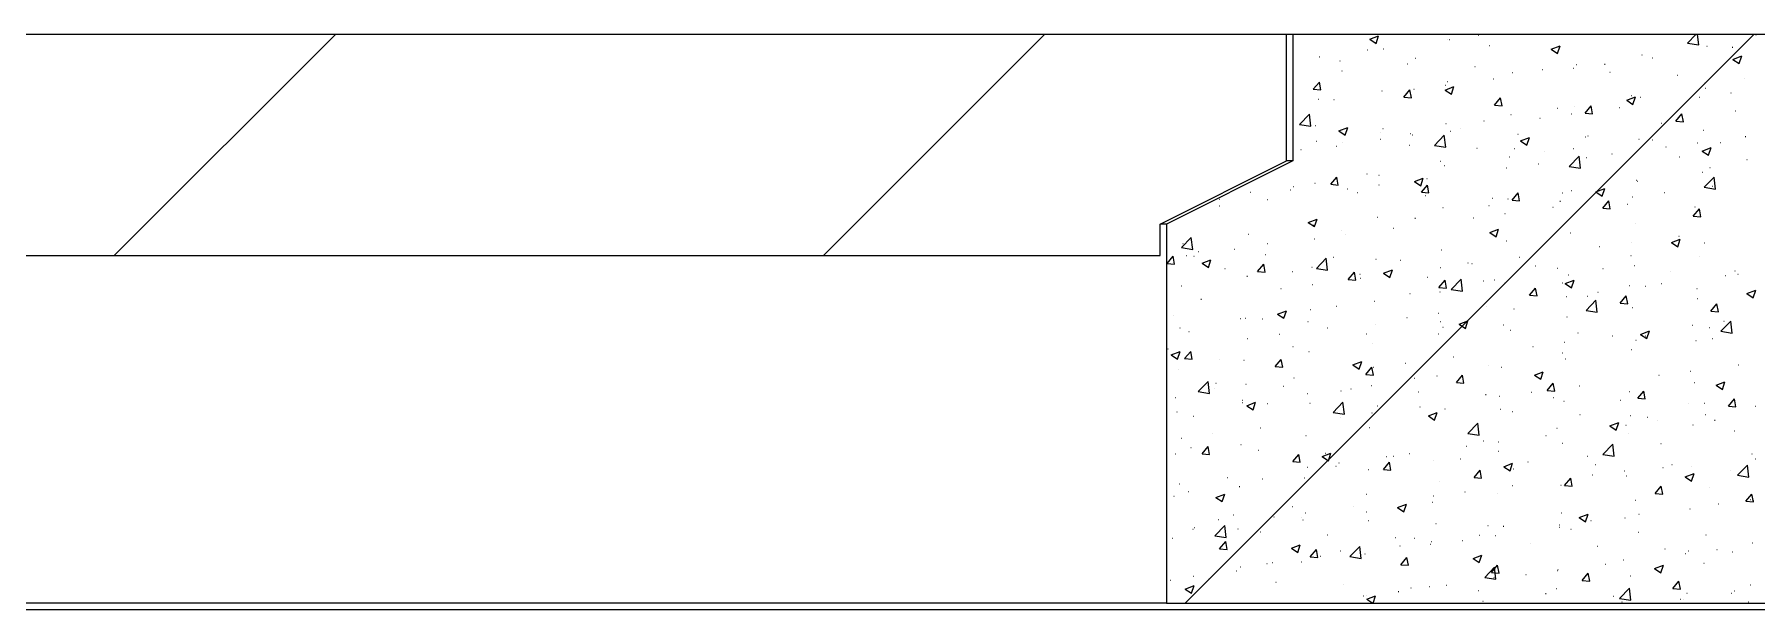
# Model space of a CAD drawing. Header units: centimetres. Extents: x -13594 to 4017, y -3206 to 1780.
# Drawn here: x -7494.4 to -7251.9, y 839.5 to 920.5 of the extents above; entities that cross this region are included whole.
import ezdxf

# ---------------------------------------------------------------- set-up
doc = ezdxf.new("R2010")
doc.units = ezdxf.units.CM

msp = doc.modelspace()

# ---------------------------------------------------------------- linework, layer by layer
at = {"color": 7, "linetype": 'Continuous', "lineweight": 25}
for p, q in [((-7318.13, 920.45), (-7618.87, 920.45)), ((-7318.13, 902.66), (-7318.13, 920.45)), ((-7317.24, 920.45), (-7318.13, 920.45)), ((-7317.24, 920.45), (-7317.24, 902.66)), ((-7112.6, 920.45), (-7317.24, 920.45)), ((-7335.92, 893.76), (-7318.13, 902.66)), ((-7317.24, 902.66), (-7335.03, 893.76)), ((-7317.24, 902.66), (-7318.13, 902.66)), ((-7335.92, 889.31), (-7335.92, 893.76)), ((-7335.03, 893.76), (-7335.92, 893.76)), ((-7335.03, 893.76), (-7335.03, 840.37)), ((-7601.07, 889.31), (-7335.92, 889.31)), ((-7335.03, 840.37), (-7601.96, 840.37)), ((-7601.96, 839.48), (-7157.08, 839.48)), ((-7335.03, 840.37), (-7142.78, 840.37))]:
    msp.add_line(p, q, dxfattribs=at)
at = {"color": 0, "linetype": 'Continuous', "lineweight": 18}
for p, q in [((-7452.05, 920.45), (-7483.2, 889.31)), ((-7352.18, 920.45), (-7383.32, 889.31)), ((-7252.3, 920.45), (-7332.38, 840.37))]:
    msp.add_line(p, q, dxfattribs=at)
at = {"color": 0, "linetype": 'Continuous'}
for p, q in [((-7306.4, 919.79), (-7305.15, 920.27)), ((-7306.4, 919.79), (-7305.51, 919.2)), ((-7305.51, 919.2), (-7305.15, 920.27)), ((-7295.51, 919.77), (-7295.47, 919.77)), ((-7295.23, 919.76), (-7295.18, 919.76)), ((-7291.06, 920.35), (-7291.01, 920.35)), ((-7261.66, 919.22), (-7260.47, 920.45)), ((-7261.66, 919.22), (-7260.07, 918.97)), ((-7260.07, 918.97), (-7260.24, 920.45)), ((-7252.06, 920.45), (-7251.94, 920.44)), ((-7251.94, 920.44), (-7251.94, 920.45)), ((-7313.49, 917.4), (-7313.45, 917.4)), ((-7313.46, 917.29), (-7313.41, 917.29)), ((-7306.75, 918.29), (-7306.71, 918.29)), ((-7304.47, 918.43), (-7304.43, 918.43)), ((-7299.96, 917.12), (-7299.92, 917.12)), ((-7289.59, 918.9), (-7289.54, 918.9)), ((-7280.82, 918.37), (-7279.58, 918.85)), ((-7280.82, 918.37), (-7279.94, 917.77)), ((-7279.94, 917.77), (-7279.58, 918.85)), ((-7268.08, 917.56), (-7268.03, 917.56)), ((-7266.57, 917.17), (-7266.52, 917.17)), ((-7258.94, 918.82), (-7258.89, 918.82)), ((-7255.33, 918.65), (-7255.28, 918.65)), ((-7255.25, 916.94), (-7254, 917.42)), ((-7255.25, 916.94), (-7254.37, 916.35)), ((-7254.37, 916.35), (-7254, 917.42)), ((-7310.59, 916.72), (-7310.55, 916.72)), ((-7310.34, 915.34), (-7310.3, 915.34)), ((-7301.09, 916.32), (-7301.05, 916.32)), ((-7291.59, 915.92), (-7291.55, 915.92)), ((-7286.31, 915.09), (-7286.26, 915.09)), ((-7282.09, 915.52), (-7282.05, 915.52)), ((-7277.76, 915.7), (-7277.72, 915.7)), ((-7277.32, 916.23), (-7277.27, 916.23)), ((-7273.31, 916.29), (-7273.26, 916.29)), ((-7272.59, 915.12), (-7272.55, 915.12)), ((-7263.09, 914.71), (-7263.05, 914.71)), ((-7314.35, 912.73), (-7313.49, 913.75)), ((-7314.35, 912.73), (-7313.29, 912.64)), ((-7313.29, 912.64), (-7313.49, 913.75)), ((-7304.69, 912.5), (-7304.64, 912.5)), ((-7301.59, 911.61), (-7300.73, 912.64)), ((-7300.52, 911.52), (-7300.73, 912.64)), ((-7300.19, 912.75), (-7300.15, 912.75)), ((-7295.78, 912.63), (-7294.53, 913.11)), ((-7295.78, 912.63), (-7294.89, 912.03)), ((-7295.74, 913.33), (-7295.7, 913.33)), ((-7295.44, 913.84), (-7295.4, 913.84)), ((-7294.89, 912.03), (-7294.53, 913.11)), ((-7289, 914.22), (-7288.96, 914.22)), ((-7259.19, 913.63), (-7259.14, 913.63)), ((-7259.16, 912.89), (-7259.11, 912.89)), ((-7255.56, 912.22), (-7255.51, 912.22)), ((-7253.59, 914.31), (-7253.55, 914.31)), ((-7313.67, 911.36), (-7313.63, 911.36)), ((-7311.43, 911.27), (-7311.39, 911.27)), ((-7301.59, 911.61), (-7300.52, 911.52)), ((-7288.82, 910.5), (-7287.97, 911.52)), ((-7288.82, 910.5), (-7287.76, 910.4)), ((-7287.76, 910.4), (-7287.97, 911.52)), ((-7279.94, 910.07), (-7279.9, 910.07)), ((-7277.53, 910.31), (-7277.49, 910.31)), ((-7276.06, 909.38), (-7275.2, 910.4)), ((-7275, 909.29), (-7275.2, 910.4)), ((-7271.25, 910.16), (-7271.2, 910.16)), ((-7270.2, 911.2), (-7268.96, 911.68)), ((-7270.2, 911.2), (-7269.32, 910.61)), ((-7269.57, 911.85), (-7269.52, 911.85)), ((-7269.32, 910.61), (-7268.96, 911.68)), ((-7268.29, 911.64), (-7268.25, 911.64)), ((-7260.01, 911.63), (-7259.97, 911.63)), ((-7254.92, 909.72), (-7254.88, 909.72)), ((-7316.27, 907.77), (-7314.89, 909.22)), ((-7316.27, 907.77), (-7314.69, 907.53)), ((-7314.69, 907.53), (-7314.89, 909.22)), ((-7314.06, 907.63), (-7314.01, 907.63)), ((-7310.73, 906.89), (-7309.48, 907.37)), ((-7309.84, 906.29), (-7309.48, 907.37)), ((-7304.56, 907.23), (-7304.51, 907.23)), ((-7295.66, 907.91), (-7295.62, 907.91)), ((-7293.68, 907.2), (-7293.64, 907.2)), ((-7290.32, 908.28), (-7290.28, 908.28)), ((-7286.52, 909.17), (-7286.48, 909.17)), ((-7282.44, 908.68), (-7282.4, 908.68)), ((-7277.99, 909.27), (-7277.94, 909.27)), ((-7276.06, 909.38), (-7275, 909.29)), ((-7265.3, 907.94), (-7265.26, 907.94)), ((-7263.3, 908.26), (-7262.44, 909.29)), ((-7263.3, 908.26), (-7262.23, 908.17)), ((-7262.23, 908.17), (-7262.44, 909.29)), ((-7313.89, 905.44), (-7313.85, 905.44)), ((-7311.08, 904.72), (-7311.03, 904.72)), ((-7310.73, 906.89), (-7309.84, 906.29)), ((-7310.3, 905.24), (-7310.26, 905.24)), ((-7304.9, 906.58), (-7304.86, 906.58)), ((-7304.88, 905.73), (-7304.83, 905.73)), ((-7300.8, 904.84), (-7300.76, 904.84)), ((-7300.7, 906.5), (-7300.65, 906.5)), ((-7300.42, 906.31), (-7300.38, 906.31)), ((-7297.28, 904.83), (-7295.89, 906.27)), ((-7297.28, 904.83), (-7295.7, 904.58)), ((-7295.7, 904.58), (-7295.89, 906.27)), ((-7295.06, 906.83), (-7295.01, 906.83)), ((-7285.56, 906.42), (-7285.51, 906.42)), ((-7285.15, 905.47), (-7283.91, 905.94)), ((-7285.15, 905.47), (-7284.27, 904.87)), ((-7284.27, 904.87), (-7283.91, 905.94)), ((-7276.06, 906.02), (-7276.01, 906.02)), ((-7275.68, 906.16), (-7275.63, 906.16)), ((-7268.51, 905.72), (-7268.46, 905.72)), ((-7266.56, 905.62), (-7266.51, 905.62)), ((-7260.24, 905.2), (-7260.19, 905.2)), ((-7259.37, 906.97), (-7259.33, 906.97)), ((-7257.06, 905.22), (-7257.01, 905.22)), ((-7253.5, 906.09), (-7253.45, 906.09)), ((-7316.11, 904.25), (-7316.07, 904.25)), ((-7296.43, 902.6), (-7296.39, 902.6)), ((-7291.3, 904.44), (-7291.26, 904.44)), ((-7286.74, 903.24), (-7286.69, 903.24)), ((-7286.06, 904.38), (-7286.01, 904.38)), ((-7282.67, 902.25), (-7282.63, 902.25)), ((-7281.8, 904.03), (-7281.76, 904.03)), ((-7278.29, 901.88), (-7276.9, 903.33)), ((-7277.75, 904.38), (-7277.71, 904.38)), ((-7276.71, 901.64), (-7276.9, 903.33)), ((-7275.93, 903.14), (-7275.89, 903.14)), ((-7272.31, 903.63), (-7272.26, 903.63)), ((-7264.69, 904.62), (-7264.65, 904.62)), ((-7262.81, 903.23), (-7262.76, 903.23)), ((-7259.58, 904.04), (-7258.33, 904.52)), ((-7259.58, 904.04), (-7258.7, 903.44)), ((-7258.7, 903.44), (-7258.33, 904.52)), ((-7253.31, 902.83), (-7253.26, 902.83)), ((-7311.88, 899.35), (-7311.02, 900.37)), ((-7310.82, 899.25), (-7311.02, 900.37)), ((-7306.81, 900.81), (-7306.77, 900.81)), ((-7305.12, 900.66), (-7305.07, 900.66)), ((-7300.11, 899.73), (-7298.86, 900.2)), ((-7299.22, 899.13), (-7298.86, 900.2)), ((-7298.36, 900.18), (-7298.32, 900.18)), ((-7295.88, 901.99), (-7295.83, 901.99)), ((-7287.12, 901.66), (-7287.08, 901.66)), ((-7278.29, 901.88), (-7276.71, 901.64)), ((-7268.88, 899.93), (-7268.84, 899.93)), ((-7268.72, 899.79), (-7268.68, 899.79)), ((-7259.59, 901.05), (-7259.54, 901.05)), ((-7259.3, 898.94), (-7257.91, 900.38)), ((-7258.51, 901.71), (-7258.46, 901.71)), ((-7257.71, 898.69), (-7257.91, 900.38)), ((-7323.24, 898.26), (-7323.2, 898.26)), ((-7317.6, 898.58), (-7317.55, 898.58)), ((-7317.19, 899.03), (-7317.15, 899.03)), ((-7314.11, 899.52), (-7314.06, 899.52)), ((-7311.88, 899.35), (-7310.82, 899.25)), ((-7309.56, 898.71), (-7309.51, 898.71)), ((-7308.1, 898.18), (-7308.05, 898.18)), ((-7305.1, 899.3), (-7305.06, 899.3)), ((-7300.11, 899.73), (-7299.22, 899.13)), ((-7299.12, 898.23), (-7298.26, 899.25)), ((-7299.12, 898.23), (-7298.05, 898.14)), ((-7298.6, 897.78), (-7298.55, 897.78)), ((-7298.05, 898.14), (-7298.26, 899.25)), ((-7289.1, 897.38), (-7289.05, 897.38)), ((-7286.35, 897.11), (-7285.5, 898.13)), ((-7285.29, 897.02), (-7285.5, 898.13)), ((-7279.26, 898.15), (-7279.22, 898.15)), ((-7277.97, 898.46), (-7277.92, 898.46)), ((-7274.53, 898.3), (-7273.29, 898.78)), ((-7274.53, 898.3), (-7273.65, 897.7)), ((-7273.65, 897.7), (-7273.29, 898.78)), ((-7269.37, 897.6), (-7269.33, 897.6)), ((-7264.92, 898.18), (-7264.87, 898.18)), ((-7259.3, 898.94), (-7257.71, 898.69)), ((-7258.18, 899.07), (-7258.13, 899.07)), ((-7327.57, 897.25), (-7327.52, 897.25)), ((-7327.54, 896.34), (-7327.49, 896.34)), ((-7320.8, 897.23), (-7320.75, 897.23)), ((-7296.09, 896.07), (-7296.05, 896.07)), ((-7289.64, 896.37), (-7289.59, 896.37)), ((-7287.35, 895.23), (-7287.31, 895.23)), ((-7286.96, 897.32), (-7286.91, 897.32)), ((-7286.35, 897.11), (-7285.29, 897.02)), ((-7280.61, 896.12), (-7280.57, 896.12)), ((-7279.6, 896.98), (-7279.55, 896.98)), ((-7273.59, 896), (-7272.73, 897.02)), ((-7273.59, 896), (-7272.53, 895.9)), ((-7272.53, 895.9), (-7272.73, 897.02)), ((-7270.1, 896.58), (-7270.05, 896.58)), ((-7260.83, 894.88), (-7259.97, 895.9)), ((-7260.6, 896.17), (-7260.55, 896.17)), ((-7259.76, 894.79), (-7259.97, 895.9)), ((-7259.8, 895.12), (-7259.76, 895.12)), ((-7315.06, 893.99), (-7313.81, 894.46)), ((-7315.06, 893.99), (-7314.17, 893.39)), ((-7314.32, 893.59), (-7314.28, 893.59)), ((-7314.17, 893.39), (-7313.81, 894.46)), ((-7310.39, 892.81), (-7310.35, 892.81)), ((-7305.34, 894.73), (-7305.29, 894.73)), ((-7303.04, 893.16), (-7303, 893.16)), ((-7300.02, 894.59), (-7299.97, 894.59)), ((-7291.81, 894.64), (-7291.76, 894.64)), ((-7289.48, 892.56), (-7288.24, 893.04)), ((-7289.48, 892.56), (-7288.6, 891.96)), ((-7288.6, 891.96), (-7288.24, 893.04)), ((-7278.18, 892.53), (-7278.14, 892.53)), ((-7268.94, 893.87), (-7268.9, 893.87)), ((-7260.83, 894.88), (-7259.76, 894.79)), ((-7332.9, 890.44), (-7331.52, 891.88)), ((-7332.9, 890.44), (-7331.32, 890.19)), ((-7332.7, 891.01), (-7332.66, 891.01)), ((-7331.32, 890.19), (-7331.52, 891.88)), ((-7325.48, 890.21), (-7325.43, 890.21)), ((-7323.46, 892.34), (-7323.42, 892.34)), ((-7320.77, 891.02), (-7320.73, 891.02)), ((-7314.24, 891.69), (-7314.19, 891.69)), ((-7309.78, 892.28), (-7309.74, 892.28)), ((-7296.31, 890.14), (-7296.26, 890.14)), ((-7287.17, 891.4), (-7287.13, 891.4)), ((-7274.05, 890.58), (-7274.01, 890.58)), ((-7269.6, 891.17), (-7269.56, 891.17)), ((-7263.91, 891.14), (-7262.66, 891.61)), ((-7263.91, 891.14), (-7263.02, 890.54)), ((-7263.02, 890.54), (-7262.66, 891.61)), ((-7262.86, 892.05), (-7262.82, 892.05)), ((-7259.24, 891.09), (-7259.2, 891.09)), ((-7334.94, 888.19), (-7334.08, 889.22)), ((-7334.94, 888.19), (-7333.88, 888.1)), ((-7333.88, 888.1), (-7334.08, 889.22)), ((-7332.22, 889.32), (-7332.17, 889.32)), ((-7331.15, 889.24), (-7331.11, 889.24)), ((-7330.56, 889.89), (-7330.52, 889.89)), ((-7330.01, 888.25), (-7328.76, 888.73)), ((-7330.01, 888.25), (-7329.12, 887.65)), ((-7329.12, 887.65), (-7328.76, 888.73)), ((-7322.18, 887.08), (-7321.32, 888.1)), ((-7321.11, 886.98), (-7321.32, 888.1)), ((-7321.06, 889.49), (-7321.02, 889.49)), ((-7314.54, 887.67), (-7314.5, 887.67)), ((-7313.91, 887.49), (-7312.53, 888.94)), ((-7312.33, 887.25), (-7312.53, 888.94)), ((-7311.56, 889.09), (-7311.52, 889.09)), ((-7305.55, 888.81), (-7305.51, 888.81)), ((-7302.06, 888.69), (-7302.02, 888.69)), ((-7292.56, 888.29), (-7292.52, 888.29)), ((-7292.03, 888.21), (-7291.99, 888.21)), ((-7285.29, 889.1), (-7285.25, 889.1)), ((-7283.06, 887.88), (-7283.02, 887.88)), ((-7269.62, 889.31), (-7269.57, 889.31)), ((-7269.16, 887.94), (-7269.11, 887.94)), ((-7260.02, 889.2), (-7259.98, 889.2)), ((-7326.81, 887.5), (-7326.76, 887.5)), ((-7323.68, 886.42), (-7323.63, 886.42)), ((-7322.18, 887.08), (-7321.11, 886.98)), ((-7317.31, 887.1), (-7317.26, 887.1)), ((-7314.47, 885.26), (-7314.42, 885.26)), ((-7313.91, 887.49), (-7312.33, 887.25)), ((-7309.41, 885.96), (-7308.55, 886.98)), ((-7309.41, 885.96), (-7308.35, 885.87)), ((-7308.35, 885.87), (-7308.55, 886.98)), ((-7307.81, 886.7), (-7307.76, 886.7)), ((-7307.73, 886.15), (-7307.68, 886.15)), ((-7304.44, 886.82), (-7303.19, 887.3)), ((-7304.44, 886.82), (-7303.55, 886.22)), ((-7303.55, 886.22), (-7303.19, 887.3)), ((-7298.31, 886.3), (-7298.27, 886.3)), ((-7296.65, 884.84), (-7295.79, 885.87)), ((-7296.49, 887.63), (-7296.44, 887.63)), ((-7295.59, 884.75), (-7295.79, 885.87)), ((-7294.92, 884.55), (-7293.53, 885.99)), ((-7293.34, 884.3), (-7293.53, 885.99)), ((-7290.37, 885.75), (-7290.33, 885.75)), ((-7288.81, 885.9), (-7288.77, 885.9)), ((-7287.39, 885.47), (-7287.34, 885.47)), ((-7280, 887.53), (-7279.95, 887.53)), ((-7279.31, 885.49), (-7279.27, 885.49)), ((-7278.86, 885.4), (-7277.62, 885.87)), ((-7278.86, 885.4), (-7277.98, 884.8)), ((-7278.4, 886.61), (-7278.36, 886.61)), ((-7277.98, 884.8), (-7277.62, 885.87)), ((-7273.56, 887.48), (-7273.52, 887.48)), ((-7265.35, 885.41), (-7265.31, 885.41)), ((-7264.06, 887.08), (-7264.02, 887.08)), ((-7256.3, 886.51), (-7256.26, 886.51)), ((-7254.98, 887.19), (-7254.93, 887.19)), ((-7254.56, 886.68), (-7254.52, 886.68)), ((-7332.92, 885.08), (-7332.87, 885.08)), ((-7330.16, 883.19), (-7330.11, 883.19)), ((-7318.92, 884.67), (-7318.88, 884.67)), ((-7305.77, 882.88), (-7305.72, 882.88)), ((-7300.75, 883.97), (-7300.71, 883.97)), ((-7296.65, 884.84), (-7295.59, 884.75)), ((-7296.53, 884.22), (-7296.48, 884.22)), ((-7294.92, 884.55), (-7293.34, 884.3)), ((-7283.89, 883.73), (-7283.03, 884.75)), ((-7283.89, 883.73), (-7282.82, 883.63)), ((-7282.82, 883.63), (-7283.03, 884.75)), ((-7278.74, 883.56), (-7278.69, 883.56)), ((-7275.93, 881.6), (-7274.54, 883.05)), ((-7275.73, 883.62), (-7275.69, 883.62)), ((-7274.35, 881.36), (-7274.54, 883.05)), ((-7274.28, 884.15), (-7274.24, 884.15)), ((-7271.12, 882.61), (-7270.26, 883.63)), ((-7270.06, 882.52), (-7270.26, 883.63)), ((-7269.81, 885.09), (-7269.77, 885.09)), ((-7267.54, 885.03), (-7267.5, 885.03)), ((-7260.31, 884.69), (-7260.27, 884.69)), ((-7260.24, 883.27), (-7260.19, 883.27)), ((-7253.29, 883.97), (-7252.04, 884.45)), ((-7253.29, 883.97), (-7252.4, 883.37)), ((-7252.4, 883.37), (-7252.04, 884.45)), ((-7334.1, 880.85), (-7334.06, 880.85)), ((-7324.6, 880.44), (-7324.56, 880.44)), ((-7323.89, 880.49), (-7323.85, 880.49)), ((-7321.51, 880.41), (-7321.46, 880.41)), ((-7319.39, 881.08), (-7318.14, 881.56)), ((-7319.39, 881.08), (-7318.5, 880.49)), ((-7318.5, 880.49), (-7318.14, 881.56)), ((-7314.76, 881.74), (-7314.71, 881.74)), ((-7311.13, 882.19), (-7311.08, 882.19)), ((-7301.17, 880.61), (-7301.12, 880.61)), ((-7296.71, 881.19), (-7296.67, 881.19)), ((-7289.97, 882.08), (-7289.93, 882.08)), ((-7286.11, 881.84), (-7286.07, 881.84)), ((-7278.62, 880.69), (-7278.57, 880.69)), ((-7275.93, 881.6), (-7274.35, 881.36)), ((-7271.12, 882.61), (-7270.06, 882.52)), ((-7269.37, 882.02), (-7269.33, 882.02)), ((-7258.36, 881.49), (-7257.5, 882.52)), ((-7258.36, 881.49), (-7257.29, 881.4)), ((-7257.29, 881.4), (-7257.5, 882.52)), ((-7333.14, 879.16), (-7333.09, 879.16)), ((-7331.88, 878.62), (-7331.84, 878.62)), ((-7319.15, 878.24), (-7319.1, 878.24)), ((-7315.1, 880.04), (-7315.06, 880.04)), ((-7312.41, 879.13), (-7312.36, 879.13)), ((-7306.87, 878.28), (-7306.82, 878.28)), ((-7305.6, 879.64), (-7305.56, 879.64)), ((-7296.74, 878.29), (-7296.7, 878.29)), ((-7296.49, 880.06), (-7296.44, 880.06)), ((-7296.1, 879.24), (-7296.06, 879.24)), ((-7293.81, 879.66), (-7292.57, 880.14)), ((-7293.81, 879.66), (-7292.93, 879.06)), ((-7292.93, 879.06), (-7292.57, 880.14)), ((-7287.61, 879.55), (-7287.56, 879.55)), ((-7286.6, 878.84), (-7286.56, 878.84)), ((-7277.1, 878.44), (-7277.06, 878.44)), ((-7272.22, 878.02), (-7272.18, 878.02)), ((-7268.24, 878.23), (-7266.99, 878.71)), ((-7268.24, 878.23), (-7267.35, 877.63)), ((-7267.6, 878.04), (-7267.56, 878.04)), ((-7267.35, 877.63), (-7266.99, 878.71)), ((-7260.98, 879.5), (-7260.94, 879.5)), ((-7258.56, 879.18), (-7258.51, 879.18)), ((-7256.94, 878.66), (-7255.55, 880.1)), ((-7256.94, 878.66), (-7255.35, 878.41)), ((-7256.53, 880.08), (-7256.48, 880.08)), ((-7255.35, 878.41), (-7255.55, 880.1)), ((-7334.84, 876.17), (-7334.8, 876.17)), ((-7334.34, 875.34), (-7333.09, 875.82)), ((-7333.45, 874.75), (-7333.09, 875.82)), ((-7332.47, 874.81), (-7331.61, 875.83)), ((-7331.41, 874.72), (-7331.61, 875.83)), ((-7323.6, 877.65), (-7323.56, 877.65)), ((-7317.24, 876.5), (-7317.2, 876.5)), ((-7314.97, 875.82), (-7314.93, 875.82)), ((-7305.98, 876.96), (-7305.94, 876.96)), ((-7283.42, 876.54), (-7283.37, 876.54)), ((-7279.31, 875.62), (-7279.27, 875.62)), ((-7278.96, 877.13), (-7278.92, 877.13)), ((-7269.59, 876.1), (-7269.55, 876.1)), ((-7268.94, 877.4), (-7268.89, 877.4)), ((-7260.45, 877.35), (-7260.41, 877.35)), ((-7258.11, 877.63), (-7258.06, 877.63)), ((-7334.34, 875.34), (-7333.45, 874.75)), ((-7333.35, 873.23), (-7333.31, 873.23)), ((-7332.47, 874.81), (-7331.41, 874.72)), ((-7327.62, 874.72), (-7327.58, 874.72)), ((-7324.11, 874.57), (-7324.06, 874.57)), ((-7319.71, 873.69), (-7318.85, 874.71)), ((-7319.71, 873.69), (-7318.64, 873.6)), ((-7318.64, 873.6), (-7318.85, 874.71)), ((-7308.77, 873.92), (-7307.52, 874.4)), ((-7308.77, 873.92), (-7307.88, 873.32)), ((-7307.88, 873.32), (-7307.52, 874.4)), ((-7306.94, 872.57), (-7306.09, 873.6)), ((-7305.88, 872.48), (-7306.09, 873.6)), ((-7305.85, 873.59), (-7305.81, 873.59)), ((-7301.4, 874.17), (-7301.35, 874.17)), ((-7294.66, 875.06), (-7294.61, 875.06)), ((-7289.69, 873.83), (-7289.65, 873.83)), ((-7287.82, 873.62), (-7287.78, 873.62)), ((-7278.83, 874.76), (-7278.79, 874.76)), ((-7254.47, 873.95), (-7254.43, 873.95)), ((-7330.54, 870.16), (-7329.16, 871.6)), ((-7328.96, 869.91), (-7329.16, 871.6)), ((-7328.07, 871.35), (-7328.02, 871.35)), ((-7323.83, 871.22), (-7323.78, 871.22)), ((-7318.57, 870.95), (-7318.52, 870.95)), ((-7317.09, 872.11), (-7317.04, 872.11)), ((-7306.94, 872.57), (-7305.88, 872.48)), ((-7306.2, 871.04), (-7306.16, 871.04)), ((-7300.07, 872.05), (-7300.02, 872.05)), ((-7296.96, 872.37), (-7296.91, 872.37)), ((-7294.18, 871.46), (-7293.32, 872.48)), ((-7294.18, 871.46), (-7293.12, 871.36)), ((-7293.12, 871.36), (-7293.32, 872.48)), ((-7283.19, 872.49), (-7281.95, 872.97)), ((-7283.19, 872.49), (-7282.31, 871.9)), ((-7282.31, 871.9), (-7281.95, 872.97)), ((-7281.42, 870.34), (-7280.56, 871.36)), ((-7280.35, 870.25), (-7280.56, 871.36)), ((-7276.9, 871), (-7276.86, 871)), ((-7265.67, 872.48), (-7265.62, 872.48)), ((-7261.21, 873.06), (-7261.17, 873.06)), ((-7260.67, 871.43), (-7260.63, 871.43)), ((-7257.62, 871.07), (-7256.37, 871.55)), ((-7257.62, 871.07), (-7256.73, 870.47)), ((-7256.73, 870.47), (-7256.37, 871.55)), ((-7333.81, 869.36), (-7333.77, 869.36)), ((-7330.54, 870.16), (-7328.96, 869.91)), ((-7328.28, 870.63), (-7328.24, 870.63)), ((-7324.33, 868.64), (-7324.28, 868.64)), ((-7324.31, 868.96), (-7324.27, 868.96)), ((-7323.72, 868.18), (-7322.47, 868.66)), ((-7322.83, 867.58), (-7322.47, 868.66)), ((-7320.82, 868.49), (-7320.78, 868.49)), ((-7315.19, 869.9), (-7315.14, 869.9)), ((-7314.81, 868.56), (-7314.77, 868.56)), ((-7311.55, 867.21), (-7310.17, 868.66)), ((-7310.45, 870.27), (-7310.4, 870.27)), ((-7309.97, 866.97), (-7310.17, 868.66)), ((-7309.07, 870.55), (-7309.02, 870.55)), ((-7299.57, 870.15), (-7299.52, 870.15)), ((-7290.07, 869.75), (-7290.02, 869.75)), ((-7288.1, 869.52), (-7288.05, 869.52)), ((-7283.64, 870.11), (-7283.6, 870.11)), ((-7281.42, 870.34), (-7280.35, 870.25)), ((-7280.57, 869.34), (-7280.52, 869.34)), ((-7279.05, 868.84), (-7279, 868.84)), ((-7271.07, 868.94), (-7271.03, 868.94)), ((-7269.81, 870.17), (-7269.76, 870.17)), ((-7268.65, 869.22), (-7267.79, 870.25)), ((-7268.65, 869.22), (-7267.59, 869.13)), ((-7267.59, 869.13), (-7267.79, 870.25)), ((-7261.57, 868.54), (-7261.53, 868.54)), ((-7259.29, 868.56), (-7259.25, 868.56)), ((-7255.89, 868.11), (-7255.03, 869.13)), ((-7254.82, 868.01), (-7255.03, 869.13)), ((-7333.57, 867.31), (-7333.52, 867.31)), ((-7331.2, 866.71), (-7331.16, 866.71)), ((-7323.72, 868.18), (-7322.83, 867.58)), ((-7311.55, 867.21), (-7309.97, 866.97)), ((-7310.53, 866.57), (-7310.49, 866.57)), ((-7306.08, 867.16), (-7306.03, 867.16)), ((-7305.32, 868.16), (-7305.27, 868.16)), ((-7299.34, 868.04), (-7299.29, 868.04)), ((-7298.14, 866.75), (-7296.9, 867.23)), ((-7298.14, 866.75), (-7297.26, 866.16)), ((-7297.26, 866.16), (-7296.9, 867.23)), ((-7297.17, 866.45), (-7297.13, 866.45)), ((-7295.82, 867.76), (-7295.77, 867.76)), ((-7288.04, 867.7), (-7287.99, 867.7)), ((-7286.32, 867.36), (-7286.27, 867.36)), ((-7276.82, 866.95), (-7276.77, 866.95)), ((-7269.67, 866.78), (-7269.63, 866.78)), ((-7267.32, 866.55), (-7267.27, 866.55)), ((-7265.89, 866.04), (-7265.85, 866.04)), ((-7259.15, 866.93), (-7259.11, 866.93)), ((-7257.82, 866.15), (-7257.77, 866.15)), ((-7255.89, 868.11), (-7254.82, 868.01)), ((-7252.07, 868.14), (-7252.03, 868.14)), ((-7332.96, 863.62), (-7332.92, 863.62)), ((-7328.51, 864.2), (-7328.47, 864.2)), ((-7321.77, 865.09), (-7321.73, 865.09)), ((-7315.41, 863.97), (-7315.36, 863.97)), ((-7306.42, 865.11), (-7306.37, 865.11)), ((-7292.56, 864.27), (-7291.18, 865.71)), ((-7292.56, 864.27), (-7290.98, 864.02)), ((-7290.98, 864.02), (-7291.18, 865.71)), ((-7281.59, 863.98), (-7281.54, 863.98)), ((-7280.05, 865), (-7280, 865)), ((-7272.57, 865.33), (-7271.32, 865.81)), ((-7272.57, 865.33), (-7271.68, 864.73)), ((-7271.68, 864.73), (-7271.32, 865.81)), ((-7270.35, 865.46), (-7270.3, 865.46)), ((-7270.02, 864.25), (-7269.98, 864.25)), ((-7260.89, 865.5), (-7260.84, 865.5)), ((-7255.03, 864.65), (-7254.98, 864.65)), ((-7333.78, 861.39), (-7333.74, 861.39)), ((-7331.61, 862.31), (-7331.56, 862.31)), ((-7330, 861.42), (-7329.14, 862.45)), ((-7330, 861.42), (-7328.94, 861.33)), ((-7328.94, 861.33), (-7329.14, 862.45)), ((-7324.54, 862.72), (-7324.5, 862.72)), ((-7322.11, 861.9), (-7322.06, 861.9)), ((-7317.24, 860.31), (-7316.38, 861.33)), ((-7316.17, 860.21), (-7316.38, 861.33)), ((-7313.1, 861.01), (-7311.85, 861.49)), ((-7313.1, 861.01), (-7312.21, 860.42)), ((-7312.61, 861.5), (-7312.56, 861.5)), ((-7312.21, 860.42), (-7311.85, 861.49)), ((-7304.02, 861.02), (-7303.97, 861.02)), ((-7303.11, 861.1), (-7303.06, 861.1)), ((-7300.8, 861.44), (-7300.76, 861.44)), ((-7292.78, 862.5), (-7292.74, 862.5)), ((-7290.43, 863.22), (-7290.38, 863.22)), ((-7288.33, 863.09), (-7288.28, 863.09)), ((-7288.25, 861.78), (-7288.21, 861.78)), ((-7279.27, 862.92), (-7279.22, 862.92)), ((-7275.78, 861.09), (-7275.74, 861.09)), ((-7273.57, 861.32), (-7272.18, 862.77)), ((-7273.57, 861.32), (-7271.99, 861.08)), ((-7271.99, 861.08), (-7272.18, 862.77)), ((-7265.41, 862.87), (-7265.36, 862.87)), ((-7252.6, 861.39), (-7252.55, 861.39)), ((-7317.24, 860.31), (-7316.17, 860.21)), ((-7315.21, 859.55), (-7315.17, 859.55)), ((-7311.18, 859.65), (-7311.14, 859.65)), ((-7310.76, 860.14), (-7310.71, 860.14)), ((-7306.63, 859.19), (-7306.59, 859.19)), ((-7304.47, 859.19), (-7303.62, 860.21)), ((-7304.47, 859.19), (-7303.41, 859.1)), ((-7303.41, 859.1), (-7303.62, 860.21)), ((-7297.39, 860.52), (-7297.35, 860.52)), ((-7293.61, 860.7), (-7293.56, 860.7)), ((-7291.71, 858.07), (-7290.85, 859.1)), ((-7290.65, 857.98), (-7290.85, 859.1)), ((-7287.52, 859.59), (-7286.28, 860.07)), ((-7287.52, 859.59), (-7286.64, 858.99)), ((-7286.64, 858.99), (-7286.28, 860.07)), ((-7286.16, 859.31), (-7286.12, 859.31)), ((-7284.11, 860.3), (-7284.07, 860.3)), ((-7274.61, 859.9), (-7274.57, 859.9)), ((-7270.57, 859.03), (-7270.53, 859.03)), ((-7265.11, 859.5), (-7265.07, 859.5)), ((-7263.83, 859.91), (-7263.79, 859.91)), ((-7261.95, 858.16), (-7260.7, 858.64)), ((-7261.1, 859.58), (-7261.06, 859.58)), ((-7261.06, 857.57), (-7260.7, 858.64)), ((-7255.61, 859.09), (-7255.57, 859.09)), ((-7254.58, 858.38), (-7253.19, 859.82)), ((-7253, 858.13), (-7253.19, 859.82)), ((-7252.11, 860.72), (-7252.07, 860.72)), ((-7333.19, 857.18), (-7333.15, 857.18)), ((-7326.45, 858.07), (-7326.41, 858.07)), ((-7324.76, 856.8), (-7324.71, 856.8)), ((-7321.56, 857.87), (-7321.52, 857.87)), ((-7315.62, 858.05), (-7315.58, 858.05)), ((-7296.54, 857.53), (-7296.5, 857.53)), ((-7291.71, 858.07), (-7290.65, 857.98)), ((-7286.27, 856.96), (-7286.22, 856.96)), ((-7279.48, 856.99), (-7279.44, 856.99)), ((-7278.95, 856.96), (-7278.09, 857.98)), ((-7278.95, 856.96), (-7277.88, 856.86)), ((-7277.88, 856.86), (-7278.09, 857.98)), ((-7275.03, 858.44), (-7274.98, 858.44)), ((-7270.24, 858.33), (-7270.2, 858.33)), ((-7266.18, 855.84), (-7265.33, 856.86)), ((-7265.12, 855.75), (-7265.33, 856.86)), ((-7261.95, 858.16), (-7261.06, 857.57)), ((-7258.61, 856.64), (-7258.57, 856.64)), ((-7254.58, 858.38), (-7253, 858.13)), ((-7334, 855.46), (-7333.96, 855.46)), ((-7331.94, 856.09), (-7331.89, 856.09)), ((-7328.05, 855.27), (-7326.8, 855.75)), ((-7328.05, 855.27), (-7327.16, 854.68)), ((-7327.16, 854.68), (-7326.8, 855.75)), ((-7317.3, 853.97), (-7317.25, 853.97)), ((-7308.7, 854.01), (-7308.66, 854.01)), ((-7306.92, 855.75), (-7306.87, 855.75)), ((-7302.47, 853.85), (-7301.23, 854.33)), ((-7302.47, 853.85), (-7301.59, 853.25)), ((-7301.59, 853.25), (-7301.23, 854.33)), ((-7297.61, 854.6), (-7297.56, 854.6)), ((-7297.46, 855.49), (-7297.42, 855.49)), ((-7293.01, 856.07), (-7292.96, 856.07)), ((-7288.47, 855.85), (-7288.43, 855.85)), ((-7268.99, 854.86), (-7268.94, 854.86)), ((-7266.18, 855.84), (-7265.12, 855.75)), ((-7257.28, 854.37), (-7257.23, 854.37)), ((-7253.42, 854.72), (-7252.56, 855.75)), ((-7253.42, 854.72), (-7252.36, 854.63)), ((-7252.82, 854.96), (-7252.78, 854.96)), ((-7252.36, 854.63), (-7252.56, 855.75)), ((-7252.33, 854.79), (-7252.29, 854.79)), ((-7328.19, 849.88), (-7326.8, 851.32)), ((-7327.67, 852.18), (-7327.63, 852.18)), ((-7326.6, 849.63), (-7326.8, 851.32)), ((-7325.57, 852.81), (-7325.53, 852.81)), ((-7319.89, 852.53), (-7319.85, 852.53)), ((-7316.07, 852.41), (-7316.03, 852.41)), ((-7315.84, 852.13), (-7315.79, 852.13)), ((-7315.44, 853.12), (-7315.39, 853.12)), ((-7306.85, 853.26), (-7306.81, 853.26)), ((-7306.57, 852.01), (-7306.53, 852.01)), ((-7297.07, 851.61), (-7297.03, 851.61)), ((-7289.74, 851.3), (-7289.7, 851.3)), ((-7279.71, 851.42), (-7279.67, 851.42)), ((-7279.37, 853.08), (-7279.32, 853.08)), ((-7276.9, 852.42), (-7275.65, 852.9)), ((-7276.9, 852.42), (-7276.01, 851.83)), ((-7276.01, 851.83), (-7275.65, 852.9)), ((-7275.25, 852.01), (-7275.21, 852.01)), ((-7270.46, 852.4), (-7270.41, 852.4)), ((-7268.52, 852.89), (-7268.47, 852.89)), ((-7261.32, 853.65), (-7261.27, 853.65)), ((-7334.22, 849.54), (-7334.17, 849.54)), ((-7331.32, 850.82), (-7331.28, 850.82)), ((-7331.13, 851.05), (-7331.09, 851.05)), ((-7328.19, 849.88), (-7326.6, 849.63)), ((-7327.53, 848.04), (-7326.67, 849.06)), ((-7326.47, 847.94), (-7326.67, 849.06)), ((-7324.97, 850.87), (-7324.93, 850.87)), ((-7321.82, 850.42), (-7321.78, 850.42)), ((-7312.32, 850.02), (-7312.28, 850.02)), ((-7302.82, 849.62), (-7302.78, 849.62)), ((-7300.12, 849.52), (-7300.08, 849.52)), ((-7297.69, 849.05), (-7297.64, 849.05)), ((-7293.32, 849.22), (-7293.28, 849.22)), ((-7290.95, 849.94), (-7290.9, 849.94)), ((-7288.69, 849.93), (-7288.64, 849.93)), ((-7287.58, 851.21), (-7287.53, 851.21)), ((-7279.7, 851.07), (-7279.65, 851.07)), ((-7278.08, 850.8), (-7278.03, 850.8)), ((-7268.58, 850.4), (-7268.53, 850.4)), ((-7259.08, 850), (-7259.03, 850)), ((-7252.55, 848.87), (-7252.5, 848.87)), ((-7327.53, 848.04), (-7326.47, 847.94)), ((-7317.43, 848.11), (-7316.18, 848.59)), ((-7317.43, 848.11), (-7316.54, 847.51)), ((-7316.54, 847.51), (-7316.18, 848.59)), ((-7314.77, 846.92), (-7313.91, 847.94)), ((-7314.77, 846.92), (-7313.71, 846.83)), ((-7313.71, 846.83), (-7313.91, 847.94)), ((-7313.38, 846.99), (-7313.34, 846.99)), ((-7310.5, 847.74), (-7310.45, 847.74)), ((-7309.19, 846.93), (-7307.81, 848.38)), ((-7309.19, 846.93), (-7307.61, 846.69)), ((-7307.61, 846.69), (-7307.81, 848.38)), ((-7307.07, 847.34), (-7307.02, 847.34)), ((-7302.14, 848.47), (-7302.1, 848.47)), ((-7302.01, 845.8), (-7301.15, 846.83)), ((-7300.94, 845.71), (-7301.15, 846.83)), ((-7297.82, 848.68), (-7297.78, 848.68)), ((-7291.85, 846.68), (-7290.61, 847.16)), ((-7291.85, 846.68), (-7290.97, 846.09)), ((-7290.97, 846.09), (-7290.61, 847.16)), ((-7283.82, 848.82), (-7283.78, 848.82)), ((-7274.32, 848.41), (-7274.28, 848.41)), ((-7270.67, 846.48), (-7270.63, 846.48)), ((-7264.82, 848.01), (-7264.78, 848.01)), ((-7261.96, 847.36), (-7261.91, 847.36)), ((-7261.54, 847.73), (-7261.49, 847.73)), ((-7257.5, 847.94), (-7257.46, 847.94)), ((-7255.32, 847.61), (-7255.28, 847.61)), ((-7331.26, 844.17), (-7331.21, 844.17)), ((-7325.19, 844.95), (-7325.15, 844.95)), ((-7324.58, 845.51), (-7324.53, 845.51)), ((-7320.88, 845.96), (-7320.83, 845.96)), ((-7320.12, 846.1), (-7320.08, 846.1)), ((-7316.05, 846.2), (-7316.01, 846.2)), ((-7302.01, 845.8), (-7300.94, 845.71)), ((-7290.2, 843.99), (-7288.82, 845.43)), ((-7289.24, 844.69), (-7288.38, 845.71)), ((-7289.24, 844.69), (-7288.18, 844.59)), ((-7288.9, 844), (-7288.86, 844)), ((-7288.62, 843.74), (-7288.82, 845.43)), ((-7288.18, 844.59), (-7288.38, 845.71)), ((-7284.39, 844.4), (-7284.35, 844.4)), ((-7279.94, 844.99), (-7279.89, 844.99)), ((-7279.91, 845.14), (-7279.87, 845.14)), ((-7276.48, 843.57), (-7275.62, 844.59)), ((-7275.41, 843.48), (-7275.62, 844.59)), ((-7273.2, 845.88), (-7273.15, 845.88)), ((-7269.72, 844.25), (-7269.68, 844.25)), ((-7266.28, 845.26), (-7265.03, 845.74)), ((-7266.28, 845.26), (-7265.39, 844.66)), ((-7265.39, 844.66), (-7265.03, 845.74)), ((-7259.34, 846.03), (-7259.3, 846.03)), ((-7334.43, 843.61), (-7334.39, 843.61)), ((-7332.38, 842.37), (-7331.13, 842.85)), ((-7332.38, 842.37), (-7331.49, 841.77)), ((-7331.49, 841.77), (-7331.13, 842.85)), ((-7329.11, 843.77), (-7329.07, 843.77)), ((-7319.61, 843.36), (-7319.57, 843.36)), ((-7310.11, 842.96), (-7310.07, 842.96)), ((-7302.37, 842.04), (-7302.32, 842.04)), ((-7300.61, 842.56), (-7300.57, 842.56)), ((-7298.04, 842.75), (-7298, 842.75)), ((-7295.63, 842.92), (-7295.59, 842.92)), ((-7291.12, 842.16), (-7291.07, 842.16)), ((-7290.2, 843.99), (-7288.62, 843.74)), ((-7281.62, 841.76), (-7281.57, 841.76)), ((-7280.1, 842.46), (-7280.06, 842.46)), ((-7276.48, 843.57), (-7275.41, 843.48)), ((-7271.21, 841.04), (-7269.82, 842.49)), ((-7269.63, 840.8), (-7269.82, 842.49)), ((-7263.71, 842.45), (-7262.86, 843.48)), ((-7263.71, 842.45), (-7262.65, 842.36)), ((-7262.65, 842.36), (-7262.86, 843.48)), ((-7261.75, 841.81), (-7261.71, 841.81)), ((-7255.45, 841.81), (-7255.4, 841.81)), ((-7255.08, 842.12), (-7255.04, 842.12)), ((-7252.76, 842.95), (-7252.72, 842.95)), ((-7307.28, 841.42), (-7307.24, 841.42)), ((-7306.82, 841.45), (-7306.78, 841.45)), ((-7306.8, 840.94), (-7305.56, 841.42)), ((-7306.8, 840.94), (-7305.96, 840.37)), ((-7305.91, 840.37), (-7305.56, 841.42)), ((-7290.48, 840.68), (-7290.43, 840.68)), ((-7272.12, 841.36), (-7272.07, 841.36)), ((-7271.21, 841.04), (-7269.63, 840.8)), ((-7270.89, 840.55), (-7270.84, 840.55)), ((-7262.62, 840.96), (-7262.57, 840.96)), ((-7262.18, 840.92), (-7262.14, 840.92)), ((-7253.12, 840.55), (-7253.07, 840.55))]:
    msp.add_line(p, q, dxfattribs=at)

doc.saveas('drawing.dxf')
